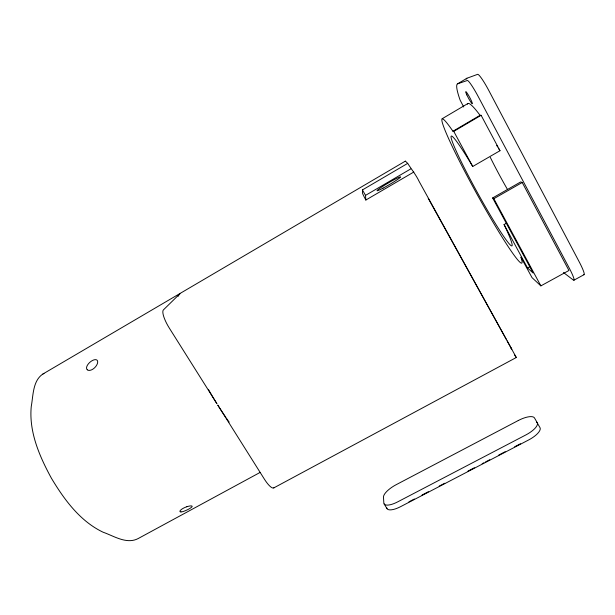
<?xml version="1.0" encoding="UTF-8"?>
<svg xmlns="http://www.w3.org/2000/svg" width="615" height="615" viewBox="0 0 615 615"><rect width="100%" height="100%" fill="white"/><g stroke="black" fill="none" stroke-linecap="round" stroke-linejoin="round"><path stroke-width="0.92" d="M43.965 373.374C32.587 379.801 33.333 395.437 31.273 406.354C28.751 431.722 39.491 456.307 51.345 478.109C64.168 499.526 80.019 521.251 103.151 532.236C113.752 535.903 126.598 544.652 138.152 538.563L260.03 472.466M463.702 106.972L460.12 100.122A104.619 10.655 61.2 0 1 457.583 83.825L466.954 78.236L477.609 74.346A18.765 2.306 61.9 0 1 488.794 90.49L579.138 261.706A17.881 2.168 60.5 0 1 583.543 274.598M442.116 118.764L467.938 103.497M503.993 224.383L527.532 267.971L533.128 273.006L492.638 197.945L520.744 181.909L522.22 182.501L568.937 270.485L540.869 285.883L532.013 277.619L520.928 257.208A82.318 5.873 61.1 0 1 471.528 184.154A82.318 5.873 61.1 0 1 452.648 130.818L452.94 131.249L480.061 115.312L481.122 115.297L499.98 150.721L472.727 166.488L472.405 165.942A62.707 4.466 61.1 0 0 454.124 146.285A62.707 4.466 61.1 0 0 498.834 229.049A62.707 4.466 61.1 0 0 504.139 224.683L506.452 222.991M452.94 131.249L453.762 131.372L481.122 115.297M42.912 373.997L405.354 161.13M413.818 172.023L365.84 200.044A18.012 0.638 60.6 0 1 362.535 193.21L362.435 189.927L407.699 163.375C411.512 169.425 416.101 174.937 419.192 181.548L516.323 357.492L273.798 487.903M365.84 200.044L365.525 195.378L410.766 168.902M492.638 197.945L493.845 198.683L522.22 182.501M444.768 483.244L439.179 486.096M527.532 267.971L529.984 266.618M573.926 280.202L584.05 274.674M408.929 501.848L414.387 499.003M422.005 495.037L428.371 491.716M467.954 471.098L474.373 467.754M482.152 463.702L483.844 462.818M485.543 461.934L489.778 459.728M498.711 455.077L505.176 451.71M514.678 446.751L520.451 443.746M457.583 83.825L467.292 80.496A18.727 2.076 61.8 0 1 478.293 96.701L568.852 267.356A17.85 1.953 60.5 0 1 573.234 279.963L563.478 272.514M516.277 357.469L515.877 356.908M87.276 369.746L87.215 369.7A6.827 3.682 -43.6 0 1 86.554 368.008A6.827 3.513 -42.8 0 1 87.245 365.548A6.834 3.344 -42 0 1 90.92 361.466L91.097 361.343A6.811 3.16 -41.2 0 1 92.819 360.336L92.988 360.252A6.834 3.344 -42 0 1 96.763 359.99A6.827 3.513 -42.8 0 1 97.639 361.535A6.827 3.682 -43.6 0 1 97.278 363.834L97.216 364.003A6.827 3.844 -44.4 0 1 94.687 367.685L94.533 367.839A6.803 3.998 -45.3 0 1 90.428 370.23L90.259 370.268A6.827 3.844 -44.4 0 1 87.299 369.784L87.307 369.776M407.699 163.375L405.454 161.199A102.221 1.868 60.8 0 0 405.346 161.484M480.054 115.312L479.746 114.89A82.725 8.402 61.2 0 0 467.392 104.15M510.804 347.752L511.788 349.259L507.152 340.879M514.363 354.586L515.37 356.139M499.98 150.721L499.649 150.175A63.014 6.388 61.2 0 0 498.657 148.569M384.137 503.923L386.996 508.659M362.435 189.927L365.525 195.378M428.232 198.353L506.222 339.203M493.845 198.683L540.869 285.883M453.762 131.372L472.727 166.488M386.681 507.659A15.183 5.397 -30.9 0 0 400.565 506.675L528.623 439.971A15.752 5.597 -27.6 0 0 539.985 427.625L537.218 422.843A15.506 5.427 -27.6 0 0 536.618 422.198M466.178 79.15A104.804 11.816 61.2 0 1 466.954 78.236M507.46 189.435A63.014 6.388 61.2 0 1 490.263 157.302M496.705 145.44A63.014 6.388 61.2 0 1 497.673 146.985M229.149 422.067A97.793 23.993 60.4 0 1 228.25 420.798M227.796 420.153A97.793 23.993 60.4 0 1 226.889 418.861M225.982 417.554A97.793 23.993 60.4 0 1 218.779 406.676L217.748 405.039L264.404 479.17A16.69 4.336 62 0 0 274.29 487.388M210.484 393.031A97.793 23.993 60.4 0 0 215.242 401.011L216.926 403.732L169.371 328.172A17.32 4.636 59.1 0 1 163.452 309.86L179.911 293.747L179.572 294.085A97.793 23.993 60.4 0 0 178.196 296.292M210.053 392.293A97.793 23.993 60.4 0 1 208.37 389.349M186.852 506.745A6.619 1.799 -22.6 0 1 190.158 505.961L190.296 505.945A6.619 1.614 -23.3 0 1 191.826 506.022A6.611 1.43 -23.9 0 1 192.034 506.706L191.995 506.768A6.619 1.238 -24.5 0 1 183.385 511.442L183.224 511.496A6.611 1.43 -23.9 0 1 181.002 511.903M180.987 511.911A6.619 1.614 -23.3 0 1 179.987 511.549L179.987 511.549A6.619 1.799 -22.6 0 1 180.664 510.104A6.604 1.976 -22 0 1 186.845 506.752M518.276 420.522L396.014 484.781A14.975 5.158 -30.9 0 0 383.476 497.158L383.829 502.947A15.206 5.32 -30.9 0 0 397.682 501.871L525.81 434.966A15.767 5.52 -27.6 0 0 537.226 422.674L534.496 417.962A15.521 5.351 -27.7 0 0 518.276 420.522M466.846 94.91A6.834 0.715 61.7 0 0 472.266 103.704A6.834 0.715 61.7 0 0 467.992 94.426A6.834 0.715 61.7 0 0 466.846 94.91M383.03 188.159A13.661 0.976 -30.4 0 0 400.573 176.951A13.661 0.976 -30.4 0 0 382.73 186.383A13.661 0.976 -30.4 0 0 383.03 188.159"/></g></svg>
